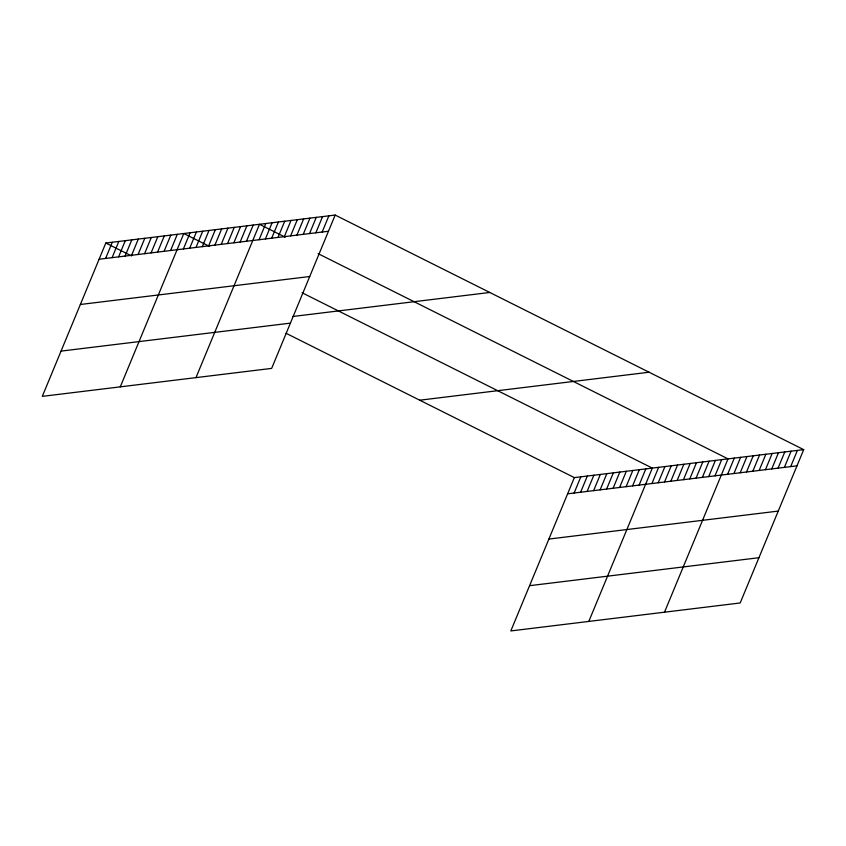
<?xml version="1.0" encoding="UTF-8"?>
<svg xmlns="http://www.w3.org/2000/svg" width="846" height="846" viewBox="0 0 846 846"><rect width="100%" height="100%" fill="white"/><g stroke="black" fill="none" stroke-linecap="round" stroke-linejoin="round"><path stroke-width="1.27" d="M335.175 215.064L105.813 243.035L42.3 396.362L271.661 368.391L335.175 215.064L803.7 449.638L740.187 602.965L510.825 630.936L574.339 477.609L803.7 449.638M105.602 258.442L112.307 242.242M112.095 257.649L118.81 241.448M118.599 256.856L125.303 240.655M125.092 256.063L131.807 239.862M131.595 255.27L138.3 239.069M138.088 254.477L144.803 238.276M144.592 253.684L151.297 237.483M151.085 252.891L157.8 236.69M157.589 252.097L164.304 235.907M164.082 251.315L170.797 235.114M170.585 250.522L177.3 234.321M120.28 386.855L183.794 233.528L209.565 246.429M183.392 248.957L190.107 232.756M189.694 248.185L196.409 231.984M196.008 247.413L202.712 231.212M202.31 246.651L209.025 230.45M208.624 245.879L215.328 229.678M214.926 245.107L221.641 228.906M221.24 244.335L227.944 228.134M227.542 243.574L234.257 227.373M233.856 242.802L240.56 226.601M240.158 242.03L246.873 225.829M246.472 241.269L253.176 225.068M195.976 377.623L259.489 224.296L285.25 237.197M259.077 239.725L265.792 223.524M265.39 238.953L272.095 222.752M271.693 238.191L278.408 221.99M278.006 237.419L284.711 221.218M284.309 236.647L291.024 220.446M290.622 235.875L297.327 219.674M296.925 235.114L303.64 218.913M303.238 234.342L309.943 218.141M309.541 233.57L316.256 217.369M315.854 232.798L322.559 216.597M322.157 232.037L328.872 215.836M574.127 493.017L580.832 476.816M580.62 492.224L587.336 476.023M587.124 491.431L593.829 475.23M593.617 490.638L600.332 474.437M600.121 489.845L606.825 473.644M606.614 489.051L613.329 472.851M613.117 488.258L619.822 472.057M619.61 487.465L626.326 471.264M626.114 486.672L632.829 470.471M632.607 485.879L639.322 469.678M639.111 485.086L645.826 468.885M588.805 621.429L652.319 468.102L302.096 292.758M651.917 483.531L658.632 467.33M658.22 482.759L664.935 466.558M664.533 481.987L671.238 465.786M670.836 481.226L677.551 465.025M677.149 480.454L683.854 464.253M683.452 479.682L690.167 463.481M689.765 478.91L696.47 462.709M696.068 478.149L702.783 461.948M702.381 477.377L709.085 461.176M708.684 476.605L715.399 460.404M714.997 475.833L721.701 459.632M664.501 612.197L728.015 458.87L318.054 253.62M727.602 474.299L734.317 458.098M733.916 473.527L740.62 457.326M740.218 472.755L746.933 456.554M746.532 471.994L753.236 455.793M752.834 471.222L759.549 455.021M759.148 470.45L765.852 454.249M765.45 469.678L772.165 453.477M771.764 468.917L778.468 452.716M778.066 468.145L784.781 451.944M784.379 467.373L791.084 451.172M790.682 466.601L797.397 450.41M99.098 259.236L328.46 231.265M80.359 304.486L309.721 276.515M292.917 316.478L489.792 292.473M61.039 351.111L290.411 323.14M419.722 400.2L649.083 372.229M567.624 493.81L796.985 465.839M548.885 539.061L778.246 511.09M529.564 585.686L758.936 557.715M105.813 243.035L131.585 255.936M286.043 333.271L574.339 477.609"/></g></svg>
